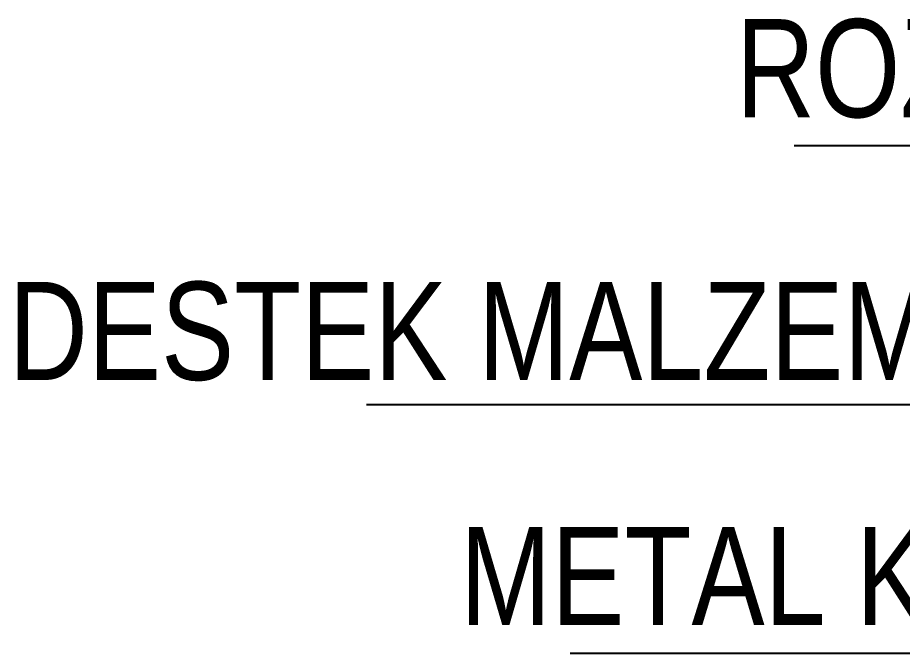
# Model space of a CAD drawing. Header units: centimetres. Extents: x 405464 to 563355, y 50011 to 66875.
# Drawn here: x 548876.4 to 549092.8, y 54510.1 to 54665.5 of the extents above; entities that cross this region are included whole.
import ezdxf

# ---------------------------------------------------------------- set-up
doc = ezdxf.new("R2010")
doc.units = ezdxf.units.CM
doc.layers.add('0-KRCN-SHT-DETAY-ÇERÇEVE', color=71, linetype='Continuous', lineweight=40)
doc.layers.add('0-KRCN-SIHHI', color=7, linetype='Continuous', lineweight=25)
doc.styles.add('M', font='arial.ttf', dxfattribs={"width": 0.8, "height": 15})

# ---------------------------------------------------------------- blocks, each defined once
blk = doc.blocks.new('G$CF3E9D1B5')
at = {"layer": '0-KRCN-SIHHI', "color": 7}
for p, q in [((475.92, -489.42, 108.46), (526.25, -489.42, 108.46)), ((423.59, -521.1, 108.46), (519.33, -521.1, 108.46)), ((448.49, -551.51, 108.46), (541.63, -551.51, 108.46))]:
    blk.add_line(p, q, dxfattribs=at)
at = {"layer": '0-KRCN-SIHHI', "color": 7, "style": 'M', "width": 0.8}
for s, p in [('ROZET  ', (468.77, -485.95, 108.46)), ('DESTEK MALZEMESİ', (379.85, -518.08, 108.46)), ('METAL KILIF', (435.04, -548.05, 108.46))]:
    blk.add_text(s, height=12, dxfattribs=at).set_placement(p)
blk = doc.blocks.new('*U197')
at = {"layer": '0-KRCN-SHT-DETAY-ÇERÇEVE', "xscale": 2, "yscale": 2, "zscale": 2}
blk.add_blockref('G$CF3E9D1B5', (0, 0), dxfattribs=at)

msp = doc.modelspace()

# ---------------------------------------------------------------- block references
at = {"layer": '0-KRCN-SHT-DETAY-ÇERÇEVE'}
msp.add_blockref('*U197', (548114.51, 55613.08), dxfattribs=at)

doc.saveas('drawing.dxf')
